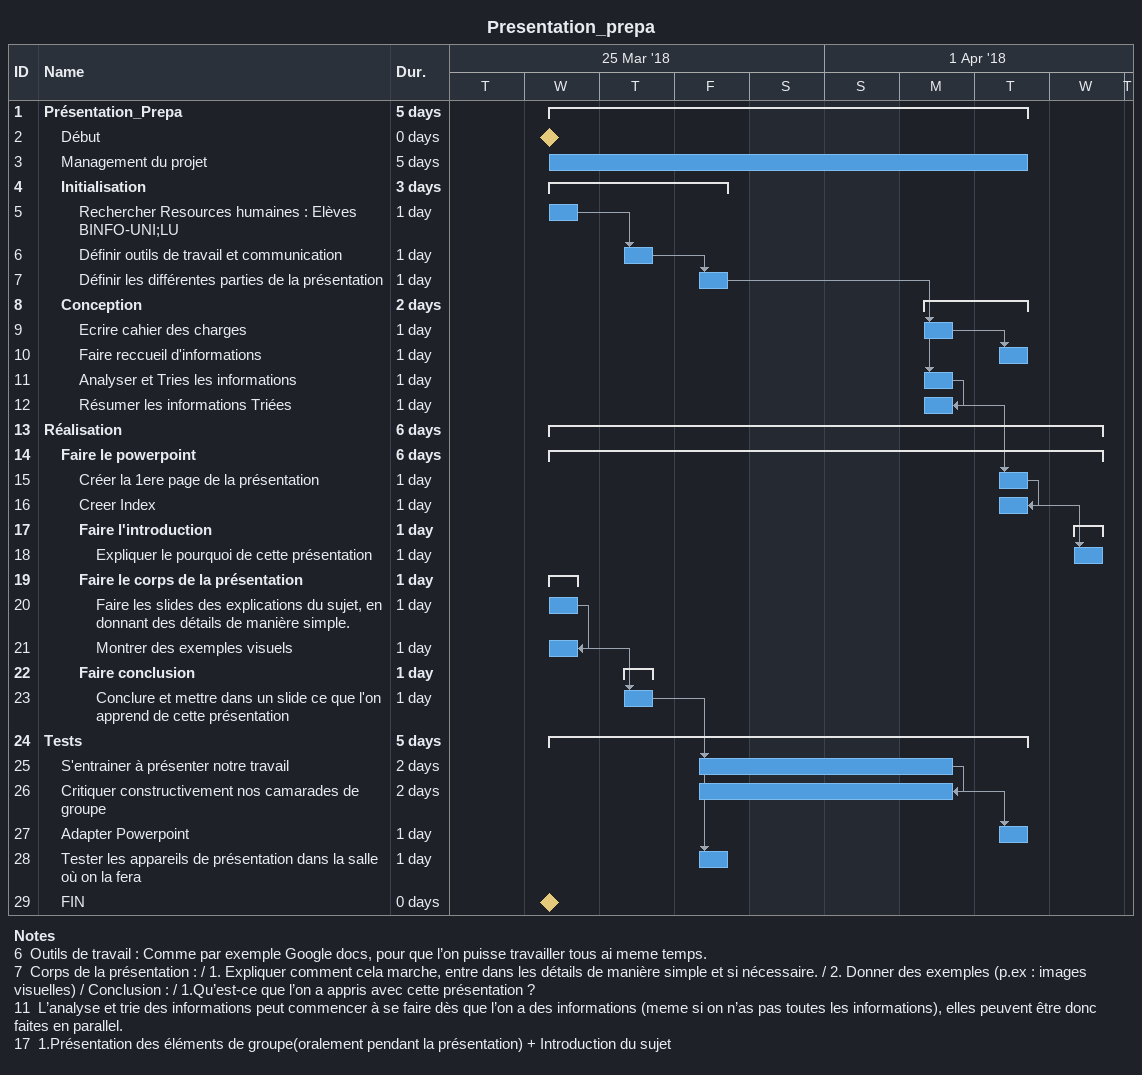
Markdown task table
Presentation_prepa

| ID | Level | Task | Duration | Start | Finish | Predecessors |
|---|---|---|---|---|---|---|
| 1 | 1 | **Présentation_Prepa** | 5d | 2018-03-28 | 2018-04-03 |  |
| 2 | 2 | Début | 0d | 2018-03-28 | 2018-03-28 |  |
| 3 | 2 | Management du projet | 5d | 2018-03-28 | 2018-04-03 |  |
| 4 | 2 | **Initialisation** | 3d | 2018-03-28 | 2018-03-30 |  |
| 5 | 3 | Rechercher Resources humaines : Elèves BINFO-UNI;LU | 1d | 2018-03-28 | 2018-03-28 |  |
| 6 | 3 | Définir outils de travail et communication | 1d | 2018-03-29 | 2018-03-29 | 5 |
| 7 | 3 | Définir les différentes parties de la présentation | 1d | 2018-03-30 | 2018-03-30 | 6 |
| 8 | 2 | **Conception** | 2d | 2018-04-02 | 2018-04-03 |  |
| 9 | 3 | Ecrire cahier des charges | 1d | 2018-04-02 | 2018-04-02 | 7 |
| 10 | 3 | Faire reccueil d'informations | 1d | 2018-04-03 | 2018-04-03 | 9 |
| 11 | 3 | Analyser et Tries les informations | 1d | 2018-04-02 | 2018-04-02 | 7 |
| 12 | 3 | Résumer les informations Triées | 1d | 2018-04-02 | 2018-04-02 | 11FF |
| 13 | 1 | **Réalisation** | 6d | 2018-03-28 | 2018-04-04 |  |
| 14 | 2 | **Faire le powerpoint** | 6d | 2018-03-28 | 2018-04-04 |  |
| 15 | 3 | Créer la 1ere page de la présentation | 1d | 2018-04-03 | 2018-04-03 | 12 |
| 16 | 3 | Creer Index | 1d | 2018-04-03 | 2018-04-03 | 15FF |
| 17 | 3 | **Faire l'introduction** | 1d | 2018-04-04 | 2018-04-04 |  |
| 18 | 4 | Expliquer le pourquoi de cette présentation | 1d | 2018-04-04 | 2018-04-04 | 16 |
| 19 | 3 | **Faire le corps de la présentation** | 1d | 2018-03-28 | 2018-03-28 |  |
| 20 | 4 | Faire les slides des explications du sujet, en donnant des détails de manière simple. | 1d | 2018-03-28 | 2018-03-28 |  |
| 21 | 4 | Montrer des exemples visuels | 1d | 2018-03-28 | 2018-03-28 | 20FF |
| 22 | 3 | **Faire conclusion** | 1d | 2018-03-29 | 2018-03-29 |  |
| 23 | 4 | Conclure et mettre dans un slide ce que l'on apprend de cette présentation | 1d | 2018-03-29 | 2018-03-29 | 21 |
| 24 | 1 | **Tests** | 5d | 2018-03-28 | 2018-04-03 |  |
| 25 | 2 | S'entrainer à présenter notre travail | 2d | 2018-03-30 | 2018-04-02 | 23 |
| 26 | 2 | Critiquer constructivement nos camarades de groupe | 2d | 2018-03-30 | 2018-04-02 | 25FF |
| 27 | 2 | Adapter Powerpoint | 1d | 2018-04-03 | 2018-04-03 | 26 |
| 28 | 2 | Tester les appareils de présentation dans la salle où on la fera | 1d | 2018-03-30 | 2018-03-30 | 23 |
| 29 | 2 | FIN | 0d | 2018-03-28 | 2018-03-28 |  |

Notes
- 6: Outils de travail : Comme par exemple Google docs, pour que l’on puisse travailler tous ai meme temps.
- 7: Corps de la présentation : / 1. Expliquer comment cela marche, entre dans les détails de manière simple et si nécessaire. / 2. Donner des exemples (p.ex : images visuelles) / Conclusion : / 1.Qu’est-ce que l’on a appris avec cette présentation ?
- 11: L’analyse et trie des informations peut commencer à se faire dès que l’on a des informations (meme si on n’as pas toutes les informations), elles peuvent être donc faites en parallel.
- 17: 1.Présentation des éléments de groupe(oralement pendant la présentation) + Introduction du sujet
